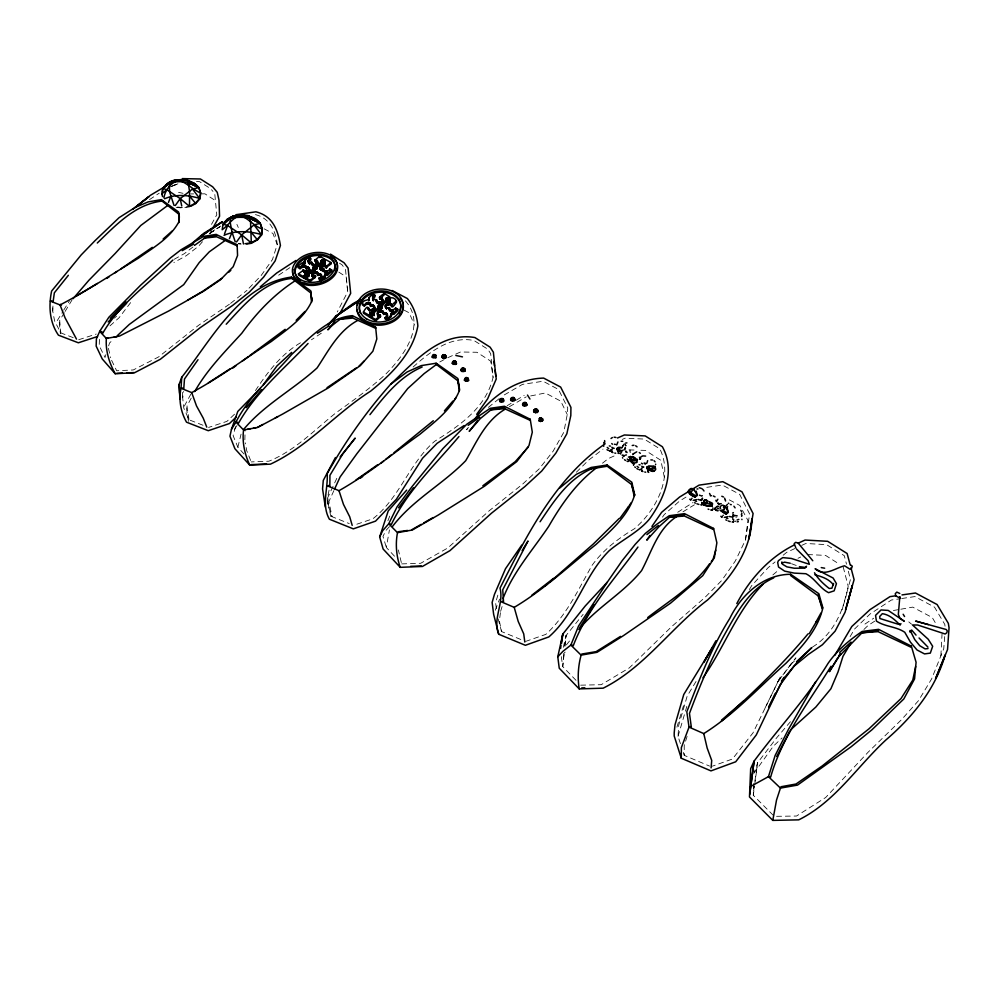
<?xml version="1.0" encoding="UTF-8"?>
<svg xmlns="http://www.w3.org/2000/svg" width="999" height="999" viewBox="0 0 999 999"><rect width="100%" height="100%" fill="white"/><g stroke="black" fill="none" stroke-linecap="round" stroke-linejoin="round"><path stroke-width="0.75" stroke-dasharray="5 3.75" d="M73.214 337.637L60.814 332.917L54.608 321.016L52.722 311.001L52.847 305.07M753.596 783.566L753.308 795.291L774.275 816.345L796.515 816.033L825.649 797.527L868.206 752.11L901.647 719.542L918.493 700.661L931.605 678.958L943.755 648.688L944.767 635.526M244.855 439.835L245.13 429.657M52.722 311.001L52.984 304.795M940.871 655.868L942.032 634.128M680.431 743.656L678.034 736.35L678.721 725.199L687.2 696.041L696.503 680.694M401.698 563.898L420.704 563.274L447.777 548.001L489.273 510.714L522.377 484.34L539.16 468.893L553.134 451.198L563.798 432.305L567.245 414.51L567.732 407.879L558.516 389.473L543.106 381.243L522.502 384.365L503.708 395.254M754.158 785.813L753.308 795.291L754.495 786.4M563.936 654.507L562.724 666.583L576.46 680.806M525.499 641.445L545.841 634.377C566.72 615.234 578.259 589.497 592.07 565.347C603.109 549.887 618.256 538.486 634.377 528.771C656.231 510.064 673.651 477.135 659.852 448.863L644.193 439.073L625.062 438.186L622.227 439.435M564.06 654.17L562.724 666.583L561.263 656.181L565.172 652.097M564.897 646.415L566.058 635.551L583.129 614.323M202.997 425.249L189.011 419.792L183.804 408.129L182.717 398.164L183.466 391.446M580.681 685.177L601.223 684.69L629.333 667.894L671.478 626.785L704.882 597.514L721.753 580.456L735.389 560.876L745.466 540.009L747.889 520.367L739.897 505.494L726.548 498.401M500.437 612.699L499.363 620.903L501.548 631.555L521.278 639.697M754.695 784.927L757.667 762.712L776.76 737.712L790.446 721.703M754.869 781.193L757.667 762.712L754.32 771.99M745.466 540.009L749.65 514.035L739.685 494.355L722.314 485.039L703.246 487.874M394.53 556.231L386.338 547.464L389.423 529.895M329.058 490.184L327.997 495.591L328.084 505.419L332.018 516.683L349.238 523.588M235.577 426.548L233.129 435.664L237.862 447.19L244.018 453.996M563.311 647.34L566.058 635.551L564.685 646.965L570.342 639.984M237.862 447.19L241.071 434.165M405.419 300.836C426.898 325.437 403.471 356.456 385.114 374.762C369.655 388.723 352.734 400.861 335.801 412.949C314.26 430.169 294.992 450.636 268.943 461.188L251.211 461.925M812.549 647.027C833.69 634.003 843.993 609.752 848.188 586.188L843.081 566.52M842.082 609.84L850.424 579.557L848.338 571.241M497.839 595.154L495.616 602.759L496.503 610.164M678.034 736.35L686.95 705.943M676.922 727.185L683.666 705.107M500.611 611.338L502.697 604.582M105.919 354.57L105.007 357.48L99.201 345.666L99.463 338.836L100.986 336.251M108.654 345.854L109.565 342.957L112.85 339.872M387.899 520.754L391.096 512.637M687.112 736.388L684.215 745.554L684.265 755.356L709.565 766.096M255.432 214.623C269.618 218.044 275.999 231.181 277.235 244.58L272.452 259.565L261.164 275.499L247.989 289.298M495.267 610.264L499.562 599.15M413.136 367.008C429.782 352.11 450.149 335.627 473.963 340.509L487.799 349.2L490.671 353.683L493.094 377.322C485.876 408.054 459.503 425.636 434.627 441.321C409.165 463.286 399.725 497.977 372.827 518.806L353.546 525.324M333.903 490.596L328.908 501.535L332.018 516.683M327.235 498.713L337.013 477.872M765.109 707.916L780.394 676.748L752.984 732.904L732.429 759.015L712.399 766.183M339.498 263.187L341.97 264.747L345.504 269.455L347.714 291.808L337.287 311.963M191.196 398.164L186.988 406.081L189.011 419.792M184.315 406.143L192.357 391.396M211.513 224.363L216.771 214.785L214.748 193.594L211.513 189.685M210.002 233.004L211.476 230.432M850.124 636.6L854.607 628.983L870.029 614.035L891.42 600.012L900.236 598.726M749.362 589.572L751.71 585.601L768.156 567.669L775.087 561.925M64.323 312.737L59.678 320.442L60.814 332.917M65.097 311.451L72.053 299.9M57.268 320.592L62.912 311.451M63.711 310.152L69.356 301.011M234.578 429.245L237.013 425.512M662.499 517.12L664.21 514.622L679.532 501.086L686.026 497.09M255.457 390.597C268.019 371.403 282.317 352.822 302.747 341.483M753.845 773.313L773.326 746.216L782.055 737.949M791.108 663.885L777.172 682.579L795.953 657.854L791.108 663.885L795.891 659.902M130.632 302.622L119.118 317.682L109.99 325.861M468.419 427.347L466.558 429.757L468.543 427.447M202.46 241.733L198.689 246.091L186.426 255.607L173.888 262.525M389.498 526.585L385.914 530.494L382.979 536.376L386.338 547.464M576.373 472.215L588.448 460.289L603.009 449.125M863.91 629.482L868.156 625.399L874.712 621.178M234.528 414.185L226.948 421.366L208.591 427.435M114.323 318.132L116.583 316.146M772.876 574.912L777.597 570.928M783.179 555.219L786.65 552.347L794.879 548.551M321.291 333.241L311.438 339.785M488.386 407.38L500.037 397.927M149.513 199.613L159.216 193.182M230.594 303.384L246.978 290.359M602.459 463.211L608.229 458.653L615.122 455.507M192.957 247.003L184.44 253.596L173.064 259.915M439.785 361.988L446.416 358.304M209.553 233.541L220.816 226.036M229.383 304.245L198.414 325.424L158.504 356.98L133.279 369.955L116.658 370.766L111.001 359.041M209.603 233.666L219.48 226.935L210.389 232.617M278.671 275.175L289.897 267.645M864.959 624.075L873.688 618.219M677.722 512.275L693.031 502.522M682.966 511.8L694.355 504.82M507.167 405.706L511.101 403.334M516.333 400.149L524.175 395.392M509.428 406.68L526.261 396.828M798.014 558.279L800.723 557.017M801.735 545.379L805.856 543.481L826.573 544.655L844.305 555.694L846.503 564.173M447.827 357.667L460.527 351.985L476.91 352.272L490.634 361.089L493.094 377.322M170.292 186.888L177.335 183.804M171.653 186.388L178.571 183.591M173.239 185.689L178.671 183.529M78.721 339.722L96.254 334.053M530.669 395.941L545.342 392.982L560.764 401.136L567.245 414.51M893.406 610.514L899.35 609.477M900.836 609.215L912.724 607.117L932.279 617.569L936.026 623.938M177.497 207.018L182.03 207.492L189.51 206.356M176.174 207.367L182.218 207.992L189.698 206.855M901.697 598.513L914.922 596.59L934.527 607.155L944.792 624.412L945.154 626.947M190.772 193.918L193.606 193.906M202.11 193.856L204.945 193.831L216.009 201.011M736.812 517.17L735.701 517.095M196.478 181.593L199.563 181.656L209.465 187.937M629.008 449.887L634.952 450.074M640.883 450.262L645.342 450.399L660.851 460.302L664.522 478.159M807.617 554.557L825.524 555.382L839.31 564.135M238.274 243.406L240.884 243.694M238.449 243.906L241.059 244.181M178.559 192.357L183.017 193.307M629.907 452.06L630.719 452.297M791.545 563.723L798.126 566.171M264.123 228.833L272.914 233.429L277.235 244.58M404.133 310.165L409.178 312.824L414.485 325M338.811 272.128L346.178 276.885L347.714 291.808M908.778 621.89L911.563 624.2M236.9 224.388L238.286 227.497M250.637 460.502L246.678 450.524L245.367 442.882M683.304 752.434L684.265 755.356M401.323 562.537L398.376 549.949M498.151 618.843L501.548 631.555M625.574 444.393L625.849 445.904L625.599 444.567M108.416 348.339L110.677 357.704M625.824 445.504L625.674 444.867M328.047 503.184L331.368 519.043M186.376 407.779L188.574 422.127M625.849 445.904L625.686 444.955L625.861 446.103M327.26 499.525L328.084 505.419M59.278 322.19L60.402 333.791M182.48 392.37L182.717 398.164"/><path stroke-width="1.5" d="M525.062 403.221L525.062 402.385L523.226 403.196L522.927 405.482L524.463 406.106L527.06 404.957L525.062 402.385L524.463 406.106M309.865 270.155C310.402 267.782 305.432 269.231 306.268 268.094M845.566 609.627L852.322 585.464L845.092 612.212L835.102 631.168L822.389 644.767L808.303 654.495L794.055 666.158L780.207 684.74L756.293 734.927L735.701 761.787L710.976 770.891L681.268 758.229L681.368 747.577L689.035 727.122L686.812 711.8C699.2 679.832 711.538 647.564 729.819 618.393C741.208 594.88 763.248 574.425 790.646 574.275L818.855 593.718L822.876 607.867C817.706 630.219 801.56 647.29 786.038 663.211C759.09 687.175 734.54 714.322 703.771 733.578L689.035 727.122M724.312 509.128L723.651 509.665M304.77 263.237L304.645 260.702L308.753 257.305L310.614 258.329L310.914 259.665C308.366 264.211 307.53 258.953 310.614 258.329M321.653 276.211L320.554 274.076L321.715 276.885C320.866 271.291 322.427 278.134 318.918 278.159L319.218 279.495L321.104 280.557L325.224 277.085L325.062 273.938L325.399 276.174L325.437 275.274L327.909 274.825L332.005 271.378L331.718 270.042L329.82 268.993C328.259 273.164 323.052 269.593 323.813 271.104M622.002 450.399L622.252 450.999L622.202 450.287M695.142 500.974L696.553 501.386M313.336 267.257L313.311 270.23L313.336 267.257L316.109 266.383M390.097 299.563C388.136 297.552 394.13 296.278 396.428 300.861L396.528 302.123C388.399 314.26 394.617 298.763 386.513 304.195C382.33 307.542 391.471 308.479 389.647 309.003M651.96 470.891C652.884 472.789 657.817 468.968 654.869 468.169M702.297 499.463L702.572 498.339M726.398 518.094L727.859 518.531M732.654 516.97L734.028 515.397L737.187 515.834M391.246 316.358L391.183 313.274L391.221 316.533L387.175 320.204L385.127 318.943L385.015 317.682L387.375 315.147L386.488 313.261L387.55 316.171L387.375 314.26M655.431 467.407L654.994 466.496L652.909 466.633M312.1 276.248C314.548 270.192 317.744 275.474 321.303 275.724M132.642 209.428L148.901 196.666L135.177 207.417L119.056 217.682L94.83 240.859L81.206 254.907L51.611 291.071C48.501 306.156 49.488 322.202 58.441 335.177L78.347 342.782L97.515 336.526M243.569 429.995L257.53 427.472L282.829 413.961L328.409 387.837L360.314 365.646L372.877 351.223L376.81 338.973L375.636 327.21L352.435 315.647C327.61 317.794 309.29 338.324 291.87 354.283C272.727 376.386 249.363 395.666 235.964 422.077L243.569 429.995C242.02 442.095 244.655 454.145 249.738 465.122L270.454 464.148C308.329 446.441 335.614 413.436 370.654 391.133C391.496 374.175 412.749 353.409 417.857 325.949C417.095 316.084 413.574 306.393 407.38 298.539L392.095 290.509M326.261 267.307L331.256 263.848L330.969 262.512L325.974 259.752L324.9 260.339M325.974 265.859L326.198 266.92M715.808 510.364L715.484 509.24M715.921 500.699L715.946 500.249M317.982 263.224C312.675 259.378 319.405 259.078 316.983 263.149C314.435 267.969 310.389 260.027 311.263 263.936M725.561 501.036L725.361 500.062M315.547 261.825L314.835 260.252L319.643 256.256L324.6 259.003L321.178 260.652L321.453 262.737L321.853 261.651L324.787 260.489L324.737 262L323.576 262.475L323.951 263.823M382.567 299.588L381.231 301.71L379.27 302.485L376.885 301.573L376.511 299.688L376.848 302.647M389.66 301.636C389.96 296.491 380.219 307.217 380.219 308.716M652.559 466.745L648.239 466.146A2.585 1.224 11.5 0 1 646.815 467.132M702.172 498.926L702.21 498.301M633.241 462.987C630.257 462.637 638.711 463.723 637.037 461.151M733.766 519.88L733.553 519.68M181.031 388.286L181.731 377.26C211.026 340.434 239.947 283.928 291.446 277.085L310.764 290.809L311.775 301.223C303.584 319.056 286.376 329.92 271.366 341.471C244.967 358.741 219.505 377.572 191.708 392.607L181.031 388.286C178.496 399.975 180.757 411.813 186.513 422.177L208.279 430.706L229.47 423.539L236.014 417.22M304.508 272.602C300.499 267.607 307.43 274.313 309.428 269.33C309.19 266.708 303.047 265.547 306.581 268.556M790.646 574.275L790.559 575.486L818.056 595.816L822.552 607.916M702.085 504.807L702.135 504.145M373.838 315.16L374.126 313.986M308.629 260.015L308.479 262L311.176 262.537M468.556 380.607L468.206 378.359L466.158 377.522L464.385 380.107L465.546 381.081L468.556 380.607L468.206 378.359L466.77 378.109L465.247 378.009L464.385 380.107M474.887 418.918C490.921 397.04 515.671 378.758 543.643 378.097L560.651 387.075L570.928 407.38L570.816 415.522L566.845 433.778L555.919 453.034L541.745 471.029L524.712 486.725L491.421 513.261L449.937 550.661L422.415 566.458L400.224 567.332L383.129 549.038L379.67 536.938L382.717 530.669L388.723 523.801L397.103 506.768L412.162 486.451L442.844 448.663L466.758 424.25L490.247 408.291L504.42 406.268L530.219 419.243L530.144 420.342L504.582 408.666L490.946 409.877L480.319 418.556L469.205 431.343L477.547 420.729M636.575 460.502L637.487 459.69L636.575 459.115M465.072 371.029L464.722 368.781L462.687 367.957L460.914 370.529L462.062 371.503L465.072 371.029L464.722 368.781L463.286 368.531L461.775 368.431L460.914 370.529M628.92 461.063L629.42 459.59L629.02 460.502M246.728 244.006L251.336 243.306L250.524 221.328L248.564 215.672C239.348 213.686 228.371 215.547 223.064 224.113L222.178 229.733C228.709 225.025 232.804 217.482 240.809 214.872L240.971 215.372M625.411 448.539L625.037 447.664L625.449 448.164M733.503 521.278L733.453 521.99M456.431 363.886L456.068 361.65L454.046 360.826L452.285 363.386L453.434 364.348L456.431 363.886L456.068 361.65L454.645 361.388L453.146 361.301L452.285 363.386M641.97 471.116L642.919 471.565M711.101 767.906L711.713 760.426L707.155 748.026L703.771 733.578M389.81 300.237L390.085 301.124M391.233 314.598L391.221 316.533M445.979 357.704L445.629 355.469L443.606 354.657L441.845 357.217L442.982 358.166L445.979 357.704L445.629 355.469L444.193 355.207L442.707 355.132L441.845 357.217M701.71 504.857L700.786 504.82M435.939 355.332L433.029 354.982L433.753 356.456L435.864 356.131L435.939 355.332L433.941 354.52L432.167 357.068L433.304 358.017L434.515 355.07L435.139 354.67L435.264 355.469M165.047 186.763L166.895 183.991C179.408 173.102 189.748 188.599 200.587 192.969L199.638 198.414L195.579 203.034L189.51 206.356L189.56 191.458L187.775 180.344C178.759 178.459 168.169 180.369 162.812 188.536L161.776 193.918L162.587 196.603M501.398 402.147L499.875 401.536L500.187 399.25L503.096 398.876L504.008 400.999L501.398 402.147L502.022 398.439L503.571 399.912M901.985 594.917L915.471 593.006L937.099 604.532L948.351 623.364L949.05 627.722L947.539 649.562L935.576 678.608L945.141 655.044L944.367 657.567C934.24 690.684 911.775 717.682 885.926 739.947C856.905 766.807 835.052 801.847 798.738 819.854L772.789 820.391L749.475 796.952L750.674 768.606L754.095 761.113L749.762 794.03L754.095 761.113C778.446 728.296 806.543 698.388 828.021 663.436C837.012 650.449 849.138 640.197 862.149 631.43L878.596 629.345L911.35 646.141L916.083 662.25L914.56 678.92L903.82 698.975L871.89 729.832L851.148 746.753L797.502 785.114L780.444 788.099L768.443 776.648L775.187 755.344L788.361 729.57L815.671 681.743M325.1 274.95L320.804 279.221L321.104 280.557M512.499 401.111L513.124 397.39L515.109 399.962L512.499 401.111L510.976 400.487L511.276 398.201L513.124 397.39L513.124 398.239M695.366 491.858L697.252 494.942A2.647 1.449 26.3 0 0 695.729 495.891L690.484 492.519L689.035 490.447M733.066 522.04L732.142 522.002M535.539 412.662L536.138 408.916L537.662 410.389L538.136 411.501L537.25 412.45L535.539 412.662L533.99 412.038L534.29 409.74L536.138 408.916L537.662 410.389M720.029 507.342L720.604 508.416M388.723 523.801L397.49 532.667C395.254 544.28 396.391 556.193 400.224 567.332M540.596 421.466L541.183 417.682L543.194 420.279L540.596 421.466L539.035 420.829L539.348 418.519L541.183 417.682M560.651 648.339L560.988 645.317M311.95 264.26L312.138 263.549L311.401 263.898M712.949 508.079L712.749 507.979M561.588 643.368L562.787 634.103L585.252 605.968L607.38 582.055L622.115 560.739L635.114 544.443L645.391 533.379L657.067 524.063L669.28 515.721L684.552 513.648L713.586 528.409L716.87 542.832L714.335 557.792L702.747 575.661L670.566 603.146L623.513 635.589L597.015 652.322L581.118 655.144L570.866 645.079L578.546 626.048L607.38 582.055M378.521 306.693C377.073 311.114 368.206 312.35 370.142 314.573M772.789 820.391L776.548 799.962L780.444 788.099M631.081 461.613L632.404 462.837M741.957 519.605L741.845 519.243M712.724 503.996L711.713 503.496L712.237 504.358A2.498 1.186 -0.3 0 0 712.187 505.294C710.601 506.53 700.586 506.568 703.808 501.635M261.538 235.065L262.163 228.896C251.848 225.861 245.404 212.625 233.229 216.021L227.135 219.393L223.239 224.613L233.229 216.034C242.844 214.91 253.771 214.735 260.227 223.301L262.325 229.395L261.538 235.065L257.48 239.872L251.336 243.306M618.668 451.161L617.669 451.261M733.778 516.183L733.241 514.41M651.985 471.053L647.714 469.205M750.411 528.808L748.913 538.911L753.096 513.536L742.02 491.845L722.851 481.68L699.05 485.139L692.582 489.098M750.836 525.924L751.91 518.718C751.161 551.148 730.194 578.783 707.429 600.099C670.978 627.684 644.58 667.457 603.171 688.174L579.195 688.898L559.24 668.206L557.779 656.818L562.787 634.103L561.326 642.282M313.711 269.655C312.724 268.569 317.582 267.033 316.371 268.881C311.863 269.318 307.967 275.312 306.268 277.722M304.845 262.45C305.731 259.703 302.372 263.399 302.347 264.236L301.973 262.924L297.839 266.333L298.164 267.67L300.025 268.719L303.983 266.433L306.206 267.482M313.199 268.681C310.789 274.5 301.785 271.978 305.095 278.783L310.077 281.593L314.985 277.41L313.137 277.447M380.169 307.442L374.113 312.45L373.551 314.785L371.341 315.172L371.403 316.458M652.359 470.454L651.273 470.929M190.909 206.181L195.754 203.534L199.825 198.913L200.762 193.469L198.863 187.625C192.695 179.483 182.093 179.333 172.889 180.744L162.812 188.536L162.487 191.721M622.627 446.453L623.014 445.454M690.983 489.672C683.778 490.884 693.156 497.602 695.691 496.478A2.485 1.249 17.3 0 1 696.69 495.854L697.352 495.566M325.1 263.187L325.15 261.825M495.804 376.123L493.381 352.222L490.097 347.153L474.912 337.55C439.822 331.431 413.686 362.6 390.659 384.253C366.246 411.625 345.229 441.695 327.185 473.601C328.209 488.948 321.266 504.72 329.383 519.205L353.309 528.858L375.549 521.141L396.391 499.25L422.565 458.216L437.162 443.281L464.123 425.524M374.95 295.317C371.528 296.84 372.127 301.423 375.075 296.578L374.95 295.317L372.939 294.093L368.906 297.677L368.931 300.212M726.41 508.666L728.321 511.875A2.685 1.461 27.1 0 0 726.81 512.849L721.977 509.752M368.906 297.677C370.067 301.261 363.137 298.788 362.225 303.634L362.362 304.895L364.373 306.131C365.584 304.195 368.793 302.772 370.567 304.782C369.842 307.68 373.976 304.895 374.737 308.167M640.309 458.666L640.746 458.316M321.129 261.513L321.104 263.686L321.178 260.652M381.805 305.607L381.805 308.216M318.356 275.324C318.981 271.353 313.674 270.679 312.163 273.626C309.515 279.608 323.589 271.74 309.765 280.269L310.077 281.593M688.224 491.171L688.249 491.695M386.426 313.224L383.429 313.236L383.341 311.7L381.655 310.539L378.983 310.939L377.397 313.886L378.534 315.147L380.457 315.247L375.649 319.618L375.774 320.879L380.519 316.621L379.97 315.022M581.118 655.144C578.096 666.133 577.447 677.634 579.195 688.898M915.646 666.458L912.786 680.094L901.011 698.563L868.968 728.833L822.14 765.996L796.003 784.015L780.931 786.75M696.99 488.986L697.964 488.911M260.352 388.336L237.787 411.438L231.456 429.32L229.957 436.176L234.902 448.726L249.738 465.122M741.845 513.236L741.37 514.835M710.014 502.01L712.387 503.259A2.672 1.261 9 0 0 712.262 504.67L704.233 502.909M641.221 469.105L639.835 469.717M324.987 275.537L325.237 277.035M713.586 528.409L713.323 529.47L684.415 516.033L669.655 517.17L658.928 526.76L646.765 540.172L649.987 535.452M370.242 315.384L369.73 316.121L370.192 312.625M386.938 314.76C383.166 314.922 379.632 307.367 377.535 315.147M847.339 603.621L854.095 579.632L850.961 567.794M308.616 276.236L308.741 273.838M442.982 358.166L444.817 354.807M646.865 463.174L647.652 460.639M715.746 550.174L713.124 559.153L711.338 561.5M453.434 364.348L455.257 360.976L455.369 361.775M605.169 443.756C555.232 478.384 526.81 535.214 500.024 588.086C504.095 603.783 492.395 618.668 498.738 634.253L525.374 645.292L548.826 636.925C576.061 613.149 583.891 575.836 609.203 550.724C622.327 539.547 638.398 532.355 649.587 518.918C664.36 498.389 675.724 470.991 662.387 446.74L645.204 435.914L624.375 434.977L617.444 438.012M462.062 371.503L463.898 368.107L465.159 369.867M304.683 274.4C303.059 278.384 307.667 274.925 307.804 273.314M381.481 305.682L385.876 301.723L386.201 298.251L389.56 296.691L384.203 293.419C376.111 299.275 380.082 297.377 382.679 300.624M385.964 301.498L386.363 299.463L389.672 297.952M465.546 381.081L467.382 377.672L467.482 378.471M379.67 536.938L388.236 510.901L406.693 490.109M381.156 305.931C380.119 302.272 375.037 310.427 381.368 305.756M386.113 301.099L386.113 298.364M603.683 445.691L603.733 446.303M370.067 314.148L373.102 313.137L373.039 311.85L373.239 313.087L377.672 309.103L377.585 307.792M703.146 504.195L703.546 504.682M326.448 267.869C326.973 263.711 321.928 264.523 320.292 266.646C318.406 270.155 324.812 268.107 324.151 270.379M622.19 455.132L622.277 455.232M641.995 468.094L641.346 469.742M385.976 299.9L381.306 304.458L381.668 308.753M617.931 441.958L616.695 445.017M703.895 500.649L703.92 502.285M163.886 197.902C165.347 189.061 171.691 181.955 180.282 179.608L180.457 180.107M317.957 275.537L317.145 272.277M735.264 521.291L735.089 521.341M224.513 233.916L227.572 225.512L223.064 224.113M179.583 393.244L179.108 384.415L181.731 377.26M715.596 507.367L713.973 509.453M312.138 275.549L312.025 273.813M502.934 598.776C513.061 571.94 532.892 549.962 548.738 526.311C561.613 503.921 576.748 482.242 597.852 466.858M742.032 515.409L741.595 516.333M612.15 449.25L611.45 450.849M689.71 499.213L690.446 499.725M168.481 202.422L170.941 196.091L169.643 191.945L169.318 186.051L170.192 183.092L172.902 180.757L176.049 180.794L173.089 181.231M320.966 261.988L321.004 263.898L316.508 267.632M385.801 300.349L385.901 301.661M721.565 516.87L720.828 516.283M229.42 238.661L232.03 232.23L230.082 221.778L230.844 218.656L233.229 216.021L227.31 219.892L233.391 216.521M623.426 445.604L624.2 444.105M499.875 401.536L501.823 398.926L503.409 399.65L501.573 400.462L500.187 399.25L502.022 398.439L502.047 399.288M510.976 400.487L512.937 397.877L514.198 397.827L515.109 399.962M522.927 405.482L524.887 402.872L526.148 402.822L527.06 404.957M533.99 412.038L535.963 409.415L537.225 409.365L538.136 411.501M539.035 420.829L541.021 418.194L542.619 418.931L540.784 419.767L539.348 418.519L542.619 418.931M628.945 460.676L629.545 459.952M629.857 458.691L630.431 457.217A2.41 1.573 36 0 0 630.931 457.355M610.526 450.586L611.413 450.137L609.24 450.761M194.48 245.392L204.783 238.062L216.671 236.788L237.312 245.891L237.138 244.755L216.134 234.39L203.634 236.351L181.081 249.738L170.517 257.879L140.547 285.289L108.854 317.257L99.7 331.343L96.404 338.848L96.166 346.116L102.26 358.953L115.21 373.751L134.64 372.689L160.315 359.278L200.237 327.647L232.592 305.469L249.226 292.232L263.611 277.123L275.162 260.876L280.432 245.479C277.822 229.995 273.064 216.184 255.944 211.813L236.114 214.673M308.541 274.263L308.691 275.961M382.417 300.237L382.48 301.598M334.515 489.223L340.122 476.923L356.868 453.733L407.717 388.561L424.163 373.589L437.375 363.773M378.346 306.793L378.509 305.319L378.696 306.556M305.045 276.96L306.181 276.311M610.027 450.711L609.465 450.786M314.947 277.522L314.598 275.936M692.02 498.364L692.007 498.214M314.835 260.252L315.484 260.339M775.212 693.468L768.606 707.417L783.603 678.783L798.85 660.239L811.837 647.589L796.565 661.663M630.319 456.468L631.992 461.088L632.779 460.851M320.754 262.45L316.221 266.308L316.72 268.856M723.214 515.447L723.189 515.284M639.098 469.655L639.585 469.68M308.691 273.951L308.866 275.537M911.35 646.141L910.851 647.152L878.109 631.668L862.1 632.704L839.035 656.306M330.969 262.512L326.161 266.533L322.065 266.87L320.242 269.181M776.685 756.48L789.772 731.043M323.926 270.729L323.788 268.981M194.693 391.571C206.993 369.78 225.012 351.598 241.833 333.204C256.755 312.537 274.55 293.881 296.141 280.132M335.452 457.53L323.276 480.432L322.565 488.948L325.324 507.03M717.844 499.238L716.408 501.685M461.001 369.38L462.687 367.957L464.66 369.605L461.713 369.255L463.286 368.531L463.786 371.703M465.746 378.259L466.158 377.522L468.144 379.183L465.184 378.833L466.77 378.109L467.27 381.293M816.021 621.927L820.941 613.061M715.921 640.771L703.995 662.075L712.724 647.127L683.766 694.505L674.987 724.862L674.2 732.941L674.213 736.013L681.268 758.229M378.621 308.017L378.034 308.728L378.059 307.317M720.217 506.693L721.578 505.407M212.949 227.847L219.568 216.246L218.993 200.062L217.245 192.308L212.65 186.788L200.437 178.983L182.23 178.609M316.134 267.894L316.009 266.458M838.773 656.068L840.296 653.433M102.497 333.666C119.331 304.071 148.789 283.579 172.889 260.052M834.739 655.406L851.822 626.485L869.992 609.64L890.009 596.615L896.003 595.766M689.223 489.81L690.609 488.561M850.698 643.331L842.969 656.355L837.986 672.04L830.918 688.736L815.833 707.055L790.783 729.67M371.203 315.234L370.454 317.432L371.278 315.209M809.19 633.716L816.62 621.228M736.812 603.583C749.637 579.17 769.417 557.205 794.317 544.954M396.428 300.861L391.72 305.12L389.098 304.445L386.975 305.219L385.514 306.656L385.801 308.167M702.959 677.809C724.325 647.539 736.613 611.051 762.849 584.415M838.011 657.379L829.357 671.703L840.659 653.858L838.898 656.206M432.167 357.068L434.515 355.07L435.864 356.131M317.432 262.587L317.794 263.823L317.145 260.627M231.456 429.32L235.964 422.077M580.019 627.185L594.193 604.607M389.535 307.742L389.111 309.103M370.479 306.456C372.377 303.796 367.47 300.637 367.132 304.008M370.517 306.393L370.254 303.334M370.354 305.195C372.739 303.646 376.635 307.242 373.151 308.841C366.683 313.199 369.83 300.911 363.399 312.038L363.536 313.286L368.906 316.621L369.73 316.121M627.784 507.892L631.081 502.822M382.23 300.549L382.355 301.81M387.088 317.12L387.187 315.534M831.056 666.208C809.065 701.91 782.18 736.288 770.641 777.11L770.092 776.623M522.127 550.649L527.996 541.021L502.747 589.785L503.533 601.873L502.497 601.248M521.753 545.092L505.482 568.756L494.443 594.405L492.132 602.459L493.656 614.422L498.738 634.253M651.922 526.411L661.638 512.312L679.62 497.027L688.686 491.483M373.164 298.301L373.077 296.99L372.989 298.576M540.059 521.778C553.946 501.198 567.994 479.033 591.708 468.731M198.014 359.715L184.49 378.996L183.766 388.761L182.492 387.974M476.71 414.323L487.662 398.788L496.253 378.971L495.092 370.167M175.287 205.557L180.207 198.601L192.482 189.023L198.863 187.625L200.587 192.969M695.067 491.396L693.98 489.423L690.297 492.245M263.386 384.677L276.91 365.971L291.646 352.41M236.526 241.945L241.671 234.877L254.021 224.937L260.227 223.301L262.163 228.896M323.901 268.993L323.701 270.367M620.054 518.169L628.121 507.092M732.941 516.845L733.278 514.772M398.551 507.867L413.486 487.787M723.763 506.693L724.275 507.48L724.088 506.805M454.533 399.612L456.243 397.327M781.43 681.056L784.203 677.334M709.54 563.848C693.581 586.326 669.18 600.849 647.727 617.544M308.928 261.351L308.703 259.915M339.66 313.898L350.674 293.344L348.102 268.094L344.081 262.762L330.494 254.121M628.558 459.902L627.222 459.078M68.357 275.312L54.358 292.807L53.122 301.686L51.786 300.849M637.949 547.04C614.909 578.733 587.237 608.691 573.264 645.741L572.502 645.117M340.122 456.905L355.182 438.111L342.769 453.958L329.932 475.324L329.857 486.126L328.683 485.402M578.821 629.52C597.04 607.142 623.513 593.144 641.62 570.554C651.86 551.448 657.642 528.758 677.047 516.333M382.13 302.11L382.005 300.849M369.917 414.672C384.64 396.091 399.637 376.573 422.127 367.02M367.919 307.992L368.706 310.19L368.419 307.704M369.892 314.573L369.605 316.208M808.004 633.89C781.755 665.371 752.035 693.893 721.465 721.116M254.021 224.937L261.376 234.565L257.317 239.373L251.174 242.807L245.03 243.744M655.244 467.819L653.746 468.981M246.229 407.704L261.626 389.622M381.755 301.136L381.88 302.397M73.039 298.738L88.899 280.257L115.16 253.496L140.784 225.474L167.882 205.319M623.264 456.031L624.4 455.656L622.552 455.444M328.409 324.65L335.464 316.496L352.859 303.721L360.676 299.425M334.727 321.903L327.859 329.832L335.077 322.227M444.418 410.864L452.947 401.036M312.625 274.775L312.4 273.339M381.593 301.336L381.618 302.697M316.321 267.62L323.501 262.487M528.209 447.165L515.134 461.75L482.854 485.764M625.224 448.926L623.713 450.062M392.407 526.585C412.512 499.987 442.744 484.378 465.696 460.714C476.81 441.795 485.514 420.529 505.544 408.953M304.495 275.974L303.609 276.573L303.783 277.972L305.082 277.048L309.765 280.269M458.941 436.575C435.202 464.797 407.192 490.971 391.283 524.625L390.334 523.888M378.184 308.579L378.246 307.093M704.22 500.262L706.231 499.975M533.516 410.926L534.915 409.066L535.963 409.415L537.562 410.152L535.726 410.976L534.29 409.74L535.963 409.415L537.25 412.45M226.224 324.213C244.43 304.458 264.098 280.719 292.782 278.359M557.779 656.818L562.887 651.373L570.866 645.079M725.936 507.917L725.561 507.23M728.396 503.184L728.82 503.446M522.465 404.383L523.851 402.535L524.887 402.872L526.473 403.596L524.637 404.42L523.226 403.196L524.887 402.872L526.173 405.894M727.409 504.433L726.161 505.769M110.252 318.306L125.936 301.91M328.459 324.95L338.736 314.26L357.854 301.536L335.464 316.496L338.736 314.26L327.697 324.7M510.526 399.388L511.913 397.552L512.937 397.877L514.522 398.601L512.674 399.425L511.276 398.201L512.937 397.877L514.21 400.886M377.984 308.778L377.822 307.567M619.18 518.469L593.481 543.856L549.812 582.155M499.438 400.437L500.824 398.601L501.823 398.926L503.109 401.935M379.558 297.54L381.606 297.927L382.555 299.363M303.758 269.955L298.451 273.876L298.763 275.212L303.858 278.084M108.154 321.94L126.586 303.234M243.868 429.145C264.585 404.483 293.544 389.41 317.095 367.932C328.646 350.524 338.286 331.069 357.467 320.567M381.318 301.611L381.531 302.784M296.154 320.279L304.97 311.438M313.211 270.329L308.117 274.65M359.091 365.996L364.248 360.939M313.224 274.126L313.012 272.702M313.062 270.479L312.949 268.956M308.054 343.469C283.953 368.943 255.919 392.17 238.624 423.027L237.55 422.215M642.332 467.195L643.793 467.02M97.278 243.032C115.934 225.1 135.614 203.721 162.849 200.986M117.233 335.764L129.283 324.45L183.704 284.653L199.188 262.612L209.278 251.848L224.3 241.084M378.671 315.197L378.933 316.496L379.857 316.446M608.728 448.651L607.217 447.44M839.684 652.359L851.011 642.045M387.175 320.204L387.063 318.943L391.108 315.284M397.752 309.253C392.957 311.95 391.221 317.757 397.852 310.514L397.752 309.253L395.704 308.004L393.044 310.115L393.007 311.426M640.671 457.167L642.032 456.156M611.001 438.524L612.362 437.525M638.623 467.544L637.087 466.321M382.093 296.678L384.315 294.693L384.203 293.419M364.373 306.131L364.235 304.87L367.058 302.722M163.149 239.011L172.165 231.031M612.462 448.339L614.21 448.326M723.438 507.592L724.949 506.256L722.265 505.282M221.778 278.346L202.697 291.296L187.824 300.037M228.559 272.39L230.819 270.392M721.503 720.204L743.468 701.111M315.784 261.676L315.684 260.264M192.545 242.894L203.671 233.391L222.452 221.703L210.052 230.107M373.813 308.354L373.951 309.615M433.304 420.754L394.006 452.709M161.776 193.918L166.821 189.673L180.207 198.601L189.51 206.356M260.252 286.813L276.735 273.002L295.979 260.427M331.718 270.042L327.622 273.489L327.684 274.887M715.034 496.853L713.311 495.954M300.025 268.719L299.7 267.382L302.347 265.409L305.869 266.096M727.659 506.705L726.71 507.43M559.79 487.987L576.348 474.325L591.133 467.457L607.092 465.01L631.843 482.23L634.652 494.93C628.246 515.621 611.438 530.269 596.041 544.443C569.093 565.809 543.918 589.735 514.21 607.355L501.048 601.735M381.281 462.949L383.591 461.088M385.901 459.228L391.683 454.57M654.757 466.433L650.973 469.13L646.778 467.095M646.927 534.59L658.441 525.449M545.004 585.951L547.415 584.053M531.643 595.367L553.546 578.334M285.152 329.333L249.488 355.781M369.593 314.872L369.168 316.483M304.233 276.199L304.483 277.572M329.62 327.26L340.097 319.305L352.809 318.057L375.699 328.346L375.636 327.21M703.995 490.996L702.846 489.385M390.659 384.253L407.142 371.953L421.253 365.609L436.138 363.224L457.867 378.509L459.652 389.947C452.235 409.091 435.102 421.615 419.88 434.315C393.144 453.409 367.694 474.5 338.998 490.684L327.21 485.789M381.044 303.209L381.031 301.873M232.43 368.331L236.089 365.646M242.17 361.163L248.264 356.68M314.335 277.385L314.036 276.049M360.189 478.296L362.699 476.498M152.298 247.352L120.704 268.993M356.655 367.707L327.048 387.674M313.711 273.701L313.636 272.215M356.056 479.92L377.747 464.685M468.131 425.349L479.707 417.232M369.418 314.997L369.43 316.333M636.738 451.81L633.366 453.796M106.693 278.446L109.266 276.711M114.398 273.214L116.97 271.466M207.567 231.78L201.361 235.976L222.452 221.703M653.408 471.203L653.92 471.116M314.048 269.48L314.285 270.866M379.857 298.676L379.745 297.415M735.089 507.854L733.915 506.218M304.058 276.323L304.245 277.734M208.379 382.829L229.77 369.031M317.345 333.229L328.908 325.936M314.185 269.393L314.485 270.729M620.516 636.388L596.128 651.635L581.718 654.045M773.701 577.897C748.601 589.11 735.963 614.323 723.176 637.05C709.939 661.588 699.2 687.349 689.46 713.448L691.32 727.022L690.459 726.51M166.858 185.489L150.424 195.292L135.177 207.417L148.152 201.898L161.338 199.638L178.634 212.025L179.008 221.566C170.217 238.212 153.097 247.702 138.299 258.279C112.325 274.001 87.025 290.921 60.052 304.945L50.325 301.099M76.336 296.004L97.353 283.429M604.82 442.195L604.607 440.571M732.654 513.024L733.378 512.599M303.871 276.436L303.983 277.872M182.218 250.662L193.706 244.068M750.511 786.538L768.443 776.648M701.535 496.078L702.26 495.666M411.938 529.645L421.191 524.363M423.826 522.852L433.079 517.582M314.323 269.318L314.623 270.654L314.598 269.168M369.106 315.185L363.399 312.038M376.436 299.725L373.089 299.375L373.426 300.811M311.713 262.287L312.237 265.085M312.013 263.624L311.838 262.213M257.505 427.36L262.949 424.475M275.212 418.007L277.947 416.571M452.372 362.237L454.046 360.826L456.006 362.462L453.071 362.113L454.645 361.388L455.144 364.548M436.288 357.555L435.015 358.216L433.941 354.52L432.28 355.931M441.945 356.081L443.606 354.657L445.554 356.281L442.632 355.931L444.193 355.207L444.692 358.366M691.296 488.449L693.88 489.335M303.546 276.611L298.451 273.876M311.513 262.387L312.075 264.822M724.55 505.944L723.014 505.332M701.91 499.725L700.898 500.049M727.846 516.633L724.325 517.395M696.703 499.587L693.169 500.312M798.351 543.106L805.057 540.047L827.634 541.296L847.115 553.496L850.186 564.934M718.006 506.118L716.882 506.518M324.163 262.437L324.313 263.811M376.099 301.211L376.561 302.148M164.648 198.751C175.437 193.893 188.524 195.067 199.638 198.414L199.825 198.913M610.302 450.674L611.363 450.262M314.31 273.364L314.136 271.965M390.959 311.476L390.646 310.14L392.969 310.14M621.515 452.784L620.816 450.974M224.013 235.327C235.589 230.182 249.425 231.044 261.376 234.565M632.592 454.22L633.491 453.883M718.231 506.593L716.72 507.005M392.832 310.202L392.794 311.501M320.904 275.437C321.441 272.003 316.833 275.299 317.832 273.189M326.848 271.116L326.923 272.515M305.569 267.432L305.881 268.768L305.244 265.509M625.411 443.144L626.922 442.857M367.282 302.647L367.345 303.921M707.429 502.285L705.631 502.759M738.848 519.43L737.062 519.992M166.895 183.991C175.712 180.32 185.102 181.806 194.193 183.292L199.038 188.124M327.547 273.514L327.247 275M371.628 315.072L371.616 316.371M392.545 310.289L392.57 311.563M327.098 273.626L325.212 273.926M393.618 314.21C389.585 315.896 393.156 310.839 393.544 314.235M632.242 445.492L633.928 445.267M380.007 311.775L380.032 310.489M625.561 455.107L626.373 454.907M393.319 314.285L393.356 312.987M326.798 273.701L327.023 275.05M326.486 271.216L326.698 272.565M306.406 276.248L306.568 277.622M371.79 315.035L371.84 316.308M314.81 269.106L314.972 270.479M635.976 460.714L633.641 460.926M704.695 499.999L705.931 499.9M326.648 273.738L326.723 275.112M393.007 314.348L393.131 313.049M720.092 503.871L721.203 503.646M227.135 219.393C236.351 216.196 245.866 217.282 255.269 218.769L260.377 223.801M392.382 310.314L392.345 311.601M113.936 337.237L116.858 336.688M247.877 429.145L250.624 428.633M253.384 428.121L256.131 427.609M407.555 530.444L398.214 531.743M99.7 331.343L106.344 338.474L119.53 336.064L168.868 310.914L203.696 291.171L220.392 279.845L233.192 266.721L237.562 255.494L237.138 244.755M397.49 532.667L412.337 530.007L438.236 515.059L484.615 486.138L516.758 461.6L528.958 445.641L532.305 432.192L530.219 419.243M901.061 623.838L898.463 624.3L879.919 618.531L879.694 616.483L882.329 613.686C889.61 614.685 895.241 620.042 900.124 625.162M371.94 314.997L372.078 316.258M326.336 271.241L326.473 272.602M326.348 273.788L326.498 275.15M716.957 508.916L718.756 508.528M738.336 521.64L737.112 521.815M367.57 302.572L367.557 303.858M392.707 314.41L392.819 313.112M204.208 237.737L216.521 235.727M591.408 468.818L607.192 466.246L631.418 484.39L634.777 495.142M653.446 466.058L648.763 466.458M339.648 319.056L352.734 316.995M490.671 409.727L504.632 407.617M669.617 517.17L684.615 514.997M326.049 273.838L326.273 275.187M648.788 472.277L648.089 472.327M862.349 632.879L878.483 630.669M325.899 273.851L326.111 275.2L325.749 273.876M303.746 262.55L303.908 263.898M710.414 495.816L711.363 495.716M711.688 505.831L706.618 505.694M618.793 453.334L618.094 453.371M303.896 262.537L304.133 263.873M325.599 273.888L325.736 275.237M392.245 314.473L392.595 313.149M642.931 455.894L645.641 456.093M928.021 648.576L925.086 648.875L919.742 645.716L914.784 639.647L910.164 630.481L909.789 631.942L911.687 630.057L916.033 635.102M621.765 447.552L618.918 447.664M637.474 459.565L631.418 459.827M304.195 262.5L304.358 263.848M325.287 273.926L325.512 275.262M392.083 314.485L392.132 313.211M326.024 271.278L326.236 272.615L325.649 271.278M391.77 314.51L391.895 313.236M314.96 269.081L315.185 270.417M391.608 314.523L391.658 313.249M367.882 302.535L367.782 303.821M718.181 510.726L717.02 510.801M621.116 441.271L622.739 441.296M116.733 373.364L122.527 373.114M126.873 372.914L134.128 372.59M650.849 459.902L652.559 460.002M251.136 464.585L266.608 464.011M410.639 566.333L421.353 566.021M581.743 687.874L584.815 687.811M368.044 302.522L368.094 303.783M307.28 268.444L306.968 267.12M612.362 452.347L612.949 452.622M391.758 310.364L391.795 311.626M652.534 469.355L650.973 469.13M307.118 267.108L307.704 268.456M323.726 262.487L324.25 263.823M305.619 273.913L306.156 275.249M305.931 275.237L305.469 273.913M391.596 310.364L391.558 311.601M614.085 437.175L615.933 437.45M368.356 302.535L368.331 303.783M370.879 312.387L370.854 313.636M371.004 313.636L371.116 312.4M647.702 470.217L648.376 470.279M244.068 215.697L248.726 216.171L255.432 219.268M614.348 444.205L615.459 444.455M325.424 271.253L325.861 272.602M462.275 368.706L463.998 368.906M647.876 466.683L649.2 466.845L647.901 467.008M618.044 447.889L619.368 448.052L618.069 448.052M623.164 455.457L624.412 455.631M799.437 566.67L805.669 567.482L806.505 566.258L804.67 568.169L794.292 568.244L786.912 566.87L782.304 564.123L781.905 561.925L781.767 563.224L784.565 562.162L790.234 563.236M368.519 302.547L368.569 303.796M316.021 273.089L315.721 271.753M644.143 462.974L645.791 463.461M710.726 509.989L711.45 510.077M380.382 307.442L380.432 308.691M639.035 464.722L640.109 464.885M719.879 510.014L724.687 513.174L726.76 513.449A2.522 1.274 18.1 0 1 727.747 512.787L728.396 512.499M609.29 445.941L610.352 446.103M391.283 310.327L391.396 311.576L390.921 310.239M325.274 271.241L325.637 272.59M644.43 463.698L645.554 463.986M622.065 447.714L618.393 447.352A2.56 1.199 10.8 0 1 616.932 448.301L620.217 450.025M614.797 453.084L615.721 453.234M644.792 472.04L645.716 472.202M821.253 567.594L824.662 568.194M368.668 302.572L369.031 303.871M322.103 260.227L322.689 261.601M455.844 355.469L462.475 356.88M628.408 456.968L635.476 458.479M699.312 487.674L702.01 488.723M730.331 504.483L731.305 504.695M313.361 264.56L313.661 265.884L313.236 264.523M698.176 499.438L701.573 500.574M729.357 516.483L732.392 517.07M387.05 297.927L387.387 299.25L387.512 297.989M814.922 574.812C821.69 576.573 829.02 578.995 833.378 584.765L833.503 583.478L831.917 588.199L829.207 588.473C823.651 584.115 817.944 578.846 814.497 572.752M928.408 624.612L915.608 621.091L946.19 629.495L947.277 630.869L946.777 632.779L945.179 634.015L917.656 625.012L912.499 624.974L928.221 639.248L932.679 646.303L930.306 653.121L924.537 653.92L917.032 649.974L910.451 642.17L904.757 632.267C896.103 626.398 885.014 626.835 876.423 621.103L875.549 615.359L881.031 609.952L888.198 610.426L904.282 621.253L900.037 618.393L898.326 614.485L899.837 596.653L900.062 598.126L895.778 595.891L895.254 593.681L896.84 592.107L899.774 593.468M162.812 188.536L166.821 189.673M368.968 302.635L369.243 303.933M692.057 488.499L693.581 489.11M704.183 504.383L703.771 504.982L703.396 503.983L704.307 504.445M698.888 504.445L696.89 503.783M380.532 307.467L380.869 308.791L380.819 307.567M730.219 521.628L728.184 520.954M627.971 461.575L627.06 461.226M699.425 495.154L700.536 495.591M721.79 496.253L723.463 496.965M308.054 267.257L308.479 268.631M694.068 496.753L695.466 497.215M725.112 513.723L726.535 514.198M539.972 417.844L541.995 419.605L542.32 421.241M379.158 305.332L379.42 306.643M369.106 302.672L369.505 304.046M705.344 505.494L705.244 504.532M655.594 464.647L655.669 464.16M693.643 496.216L694.717 496.64M724.687 513.174L725.786 513.611M316.795 273.276L316.246 271.865M382.043 311.888L381.918 310.627M625.824 451.998L627.085 452.522M390.646 310.14L390.759 311.401M708.091 509.09L708.89 509.428M312.762 264.348L313.286 265.771M194.368 183.791L187.775 180.344L189.148 185.539M308.716 268.731L308.291 267.345M369.443 302.809L369.767 304.171M622.514 457.629L622.777 458.116M717.894 503.359L718.83 503.933M650.312 470.629L648.875 469.88M695.429 503.146L694.617 502.734M726.685 520.304L725.836 519.867M619.555 451.336L617.819 450.349M639.26 452.51L640.347 453.309M390.309 309.977L390.247 311.139M369.63 302.909L370.067 304.345M297.839 266.333L299.7 267.382M318.918 278.159L320.804 279.221M251.174 242.807L241.671 234.877L227.572 225.512M724.312 512.974L721.191 511.026M693.269 496.016L690.197 494.093M244.393 429.22L245.13 429.657M382.542 312.125L382.417 310.864M107.23 337.799L108.092 338.324M641.445 463.211L642.507 463.848M608.041 450.349L606.992 449.675M637.899 469.243L636.85 468.556M362.225 303.634L364.235 304.87M385.015 317.682L387.063 318.943M370.254 316.283L375.649 319.618M370.242 317.445L375.774 320.879M633.179 457.03L634.078 457.592M635.639 445.766L637.075 446.865M308.728 267.557L309.128 268.956M625.574 460.452L624.462 459.69M642.744 467.008L641.82 466.258M612.911 448.176L611.825 447.24M390.01 309.802L389.51 309.365L389.373 310.202M369.93 303.084L370.329 304.558M633.566 464.81L633.753 463.786L633.503 465.122M702.884 503.583L702.047 502.847L703.446 504.133M707.866 500.986L706.33 500.012L706.281 503.896M625.711 451.036L626.573 451.685M101.261 331.518L102.422 332.38M378.097 316.034L378.171 314.947M60.514 304.395L61.463 305.107M310.889 293.032L291.77 278.346L291.446 277.085M382.867 312.337L382.642 311.001M635.426 467.482L634.79 466.895M850.711 564.959L852.297 566.221L851.61 568.281L849.999 569.23L844.555 565.796C834.889 568.094 824.475 577.247 815.122 568.743L833.116 578.021L836.45 583.678L834.165 590.846L828.571 592.682C819.605 588.136 814.934 578.359 805.906 573.726L794.255 573.114L784.627 571.128L778.533 567.007L777.672 562.462L778.421 560.664L782.729 557.617L791.27 558.441L809.34 564.273L808.116 560.651L796.54 549.075M386.763 313.461L387.125 314.947M444.942 355.619L446.078 356.568M919.068 637.986L927.959 647.127M702.047 502.847L703.121 503.783M646.715 468.394L647.414 469.006L646.915 467.794A2.423 1.261 20.4 0 0 647.876 467.157M654.058 460.701L655.082 461.825M616.845 449.55L617.519 450.149L617.057 448.963A2.398 1.249 19.7 0 0 617.894 448.601M718.006 502.922L719.13 504.707M373.039 299.338L372.852 300.212L372.602 297.814M383.154 312.587L382.942 311.238M611.775 443.544L612.424 444.243M635.089 458.004L632.704 456.468A2.572 1.486 28.2 0 1 630.307 456.518M189.148 195.654L195.754 203.534M250.799 231.843L257.48 239.872M812.799 560.764L798.139 543.056L795.666 542.332L794.205 543.581L795.878 548.001M387.05 313.736L387.337 316.733M740.796 510.364L741.67 511.713M709.552 493.444L710.551 495.492M192.482 189.023L199.638 198.414M639.46 457.242L639.597 457.467M709.003 501.673L712.287 506.306M370.504 303.621L370.904 306.318M620.566 454.008L619.967 452.922M903.146 614.248L904.557 616.52M527.472 395.055L529.97 399.063M715.746 509.902L715.921 510.239M648.101 471.091L647.739 470.342L648.214 471.291M647.739 470.342L648.164 471.216M115.21 373.751C109.278 362.949 105.419 350.924 106.344 338.474M617.844 451.473L618.181 452.21M725.137 499.7L724.625 498.151M76.498 339.111L65.072 317.857L60.052 304.945M631.043 461.7L629.682 457.592M701.835 502.609L702.247 503.583M603.995 443.481L603.721 442.457M630.719 460.976L630.244 459.765M206.756 427.122L203.259 418.206L196.491 405.894L191.708 392.607M250.524 221.328L248.726 216.171M232.03 232.23L235.215 241.758M170.941 196.091L174.026 205.382M161.338 199.638L161.763 200.886L178.946 214.261L179.383 217.295M338.998 490.684L343.456 504.358L349.712 516.783L352.197 525.387M732.742 518.568L733.104 519.717M724.375 508.416L724.537 508.678M514.21 607.355L518.206 621.428L523.726 633.89L524.812 642.032M818.281 594.755L822.052 608.678M459.128 386.163L457.754 380.719L436.363 364.485L436.138 363.224M303.147 266.558L302.834 265.222L302.934 266.633M304.882 274.201L305.032 275.687M302.56 265.322L302.734 266.708M303.471 269.78L304.171 272.427M302.347 265.409L302.46 266.833M303.321 269.83L303.921 272.203L303.147 269.955M304.732 275.624L305.195 278.634M302.085 265.534L302.26 266.945M301.885 265.647L301.998 267.083M301.623 265.784L301.935 267.12M303.409 276.673L303.721 278.009M304.533 261.176L304.82 262.562M306.156 268.356L305.594 265.759L306.293 268.631M307.692 274.812L307.38 273.476L307.405 274.925M304.508 261.276L304.782 263.549M306.98 272.652L306.805 271.278L307.255 272.565M304.483 262.262L304.658 263.823M304.957 265.359L305.494 266.82M306.531 271.353L306.705 272.727M307.03 273.614L307.192 275M304.658 265.247L305.207 266.671M306.256 271.416L306.418 272.777M306.818 273.689L306.98 275.062M304.395 265.172L304.895 266.558M305.956 271.466L306.268 272.789M306.593 273.751L306.755 275.125M307.33 277.497L306.943 276.161L307.018 277.522M304.108 265.122L304.633 266.496M305.669 271.478L306.119 272.814M306.381 273.813L306.456 275.212M303.896 265.11L304.345 266.446M305.382 271.491L305.831 272.814M306.081 273.888L306.231 275.249M306.631 276.199L306.793 277.56M303.596 265.11L304.133 266.433M305.095 271.478L305.544 272.814M303.521 265.11L303.671 266.458M304.832 271.441L305.269 272.789M303.284 265.135L303.446 266.496M304.57 271.391L305.007 272.752M305.332 273.938L305.507 275.324M305.894 276.411L306.069 277.809M303.059 265.172L303.221 266.533M304.32 271.316L304.745 272.69M305.132 274.026L305.257 275.487M305.694 276.511L305.944 277.884M308.629 267.495L308.928 268.831M309.003 269.905L309.215 271.316M308.816 270.067L309.016 271.478M307.804 267.195L308.241 268.556M308.604 270.23L308.803 271.641M307.53 267.145L307.979 268.494M308.379 270.392L308.579 271.803M308.154 270.542L308.454 271.878M306.83 267.12L306.993 268.469M306.543 267.158L306.718 268.519M308.366 274.688L308.654 276.86M307.53 273.426L307.767 274.787M312.487 273.251L312.787 274.588L312.575 273.164M308.753 257.305L309.053 258.641M312.237 273.526L312.387 275.062M309.253 262.487L309.752 263.886M308.916 262.312L309.503 263.786M311.825 274.213L312.325 276.81M308.441 260.264L308.579 261.85M308.616 262.113L309.166 263.611M308.254 260.577L308.866 263.411M308.092 261.039L308.554 263.037M309.166 267.907L309.777 270.567M308.916 267.695L309.615 270.866M313.112 264.485L313.411 265.821M313.698 267.158L314.41 268.569M314.86 271.778L315.01 273.139M313.624 267.17L313.711 268.569M314.56 271.84L314.86 273.177M312.55 264.236L312.949 265.622M314.423 271.878L314.585 273.251M312.163 263.973L312.749 265.509M313.162 267.382L313.536 269.967M313.873 272.09L314.048 273.489M312.749 269.143L312.912 270.617M313.411 272.365L313.611 273.776M312.562 269.33L312.675 270.841L312.325 269.543M313.211 272.527L313.411 273.951M312.837 272.877L312.962 274.4M315.721 264.236L315.896 265.634M317.482 272.565L318.082 275.462M315.472 264.36L315.771 265.697M315.334 264.41L315.497 265.796M315.784 266.621L315.909 268.082M316.833 272.09L317.345 273.539M315.06 264.498L315.209 265.871M315.547 266.795L315.721 268.219M316.608 271.99L317.02 273.376M315.359 266.92L315.522 268.344M315.16 267.058L315.247 268.494M315.984 271.803L316.421 273.164M314.872 267.195L315.035 268.581M314.66 267.27L314.747 268.631L314.173 267.257M315.584 271.74L315.884 273.077M315.297 271.74L315.734 273.077M315.147 271.74L315.309 273.089M317.432 260.939L317.969 263.324M320.317 273.951L320.854 275.399M321.029 276.286L321.166 277.822M320.067 273.851L320.554 275.262M320.841 276.536L321.129 277.872M316.858 260.427L317.357 261.9M319.805 273.776L320.304 275.162M316.508 260.277L317.045 261.713M319.53 273.726L320.03 275.1M316.246 260.227L316.683 261.588M316.983 263.149L317.195 264.573M319.23 273.714L319.755 275.05M315.971 260.227L316.408 261.563M316.808 263.324L317.02 264.747M319.081 273.714L319.293 275.062M315.834 260.24L316.134 261.576M316.633 263.511L316.933 264.847M318.918 273.726L319.068 275.087M317.008 266.945L317.257 268.331M318.693 273.763L318.843 275.137M316.908 267.033L317.07 268.506M318.469 273.826L318.556 275.237M315.097 260.04L315.397 261.863M315.946 264.098L316.134 265.497M316.72 267.22L316.87 268.706M316.521 267.42L316.82 268.756M317.769 272.989L318.144 274.713M322.103 269.243L322.39 270.579M321.316 265.834L321.491 267.245M321.828 269.206L322.252 270.554M321.091 265.984L321.266 267.395M321.566 269.143L321.99 270.517M320.866 266.134L321.054 267.557M321.316 269.068L321.728 270.442M320.654 266.296L320.766 267.807M321.079 268.981L321.491 270.354M320.379 266.558L320.592 267.982M320.229 266.733L320.392 268.269M320.392 268.531L320.691 269.867M320.042 267.033L320.604 269.792M319.917 267.645L320.304 269.368M322.777 260.227L322.989 261.576M323.276 262.525L323.501 263.873M323.788 264.885L324.076 266.221M325.499 272.565L325.137 271.204L325.362 272.527M322.627 260.252L322.764 261.601M323.127 262.562L323.426 263.898M323.639 264.897L323.788 266.246M323.351 264.935L323.639 266.271M321.965 260.202L322.402 261.563M323.201 264.947L323.351 266.321M321.89 260.202L321.978 261.576M322.927 265.01L323.077 266.383M321.628 260.277L321.728 261.738M322.652 265.097L322.814 266.483M323.514 269.068L324.138 271.878M321.378 260.452L321.516 261.938M321.978 262.937L322.065 264.348M322.39 265.197L322.552 266.596M323.226 269.143L323.851 271.416M321.703 263.049L321.928 264.41M322.14 265.322L322.315 266.721M323.089 269.181L323.239 270.542M321.89 265.459L322.19 266.795M322.802 269.231L322.964 270.579M319.643 256.256L319.93 257.592M321.778 265.534L321.953 266.933M322.377 269.255L322.814 270.592M321.541 265.672L321.728 267.083M322.24 269.255L322.527 270.592M326.423 266.308L326.661 267.707M324.6 259.003L325.112 261.875M324.5 259.141L324.937 262.188M325.599 265.272L326.223 267.919M326.985 271.054L327.21 272.427M324.313 259.39L324.937 263.436M325.374 265.16L326.149 267.919M327.322 273.576L327.46 274.95M324.088 259.628L324.225 261.101M324.6 262.15L324.775 263.586M325.137 265.06L325.549 266.446M323.876 259.802L324.001 261.263M324.425 262.287L324.525 263.748M324.762 264.96L325.312 266.358M323.639 259.952L323.726 261.388M324.488 264.91L324.925 266.271M323.364 260.077L323.514 261.463M324.35 264.897L324.65 266.233M323.152 260.14L323.289 261.513M324.076 264.885L324.513 266.221M322.927 260.202L323.139 261.551M323.426 262.487L323.651 263.836M323.926 264.885L324.225 266.221M329.82 268.993L330.107 270.329M631.493 483.316L634.065 495.829M180.207 198.601L181.731 206.006M241.671 234.877L243.494 243.968M311.738 297.29L312.3 300.125M727.809 511.001L727.235 507.992M629.62 457.305L629.857 458.566M696.778 494.093L696.253 491.158M457.704 379.62L459.278 390.884M493.943 361.376L494.455 365.846M652.222 469.205L652.285 469.917M366.92 302.772L366.858 304.133M366.645 302.897L366.583 304.27M366.383 303.047L366.396 304.37M366.196 303.159L366.258 304.445M368.993 300.786L368.881 297.789L369.018 299.051M370.367 312.487L370.379 313.836M370.704 317.045L370.966 315.397M370.529 315.846L370.492 317.37M369.455 309.49L369.73 310.801M369.967 312.837L370.067 315.784M369.193 309.39L369.455 310.701M368.956 309.253L369.205 310.589M368.494 307.717L368.981 310.439M368.181 307.754L368.144 309.141M368.968 315.259L368.906 316.621M371.79 304.907L371.778 306.169M372.19 309.415L372.315 310.664M372.54 312.038L372.527 313.349M371.503 304.92L371.628 306.181M372.053 309.465L372.053 310.776M372.315 312.113L372.302 313.424M371.353 304.932L371.341 306.218M371.778 309.565L371.915 310.814M372.103 312.188L372.09 313.486M371.066 304.995L371.054 306.281M371.878 312.25L371.79 313.574M371.578 312.337L371.553 313.624M371.341 312.387L371.328 313.661M370.641 312.387L370.567 313.711M372.939 294.093L373.064 295.354M373.951 305.706L374.263 307.143M373.751 305.557L373.988 306.893M374.013 308.179L374.15 309.44M372.827 297.365L373.127 300.549M373.426 305.344L373.776 306.73M373.189 305.219L373.439 306.531M373.713 308.429L373.738 309.777M374.113 312.45L374.063 314.161M372.927 305.107L373.189 306.418M373.913 312.962L373.888 314.747M372.664 305.032L372.927 306.331M373.039 308.916L373.164 310.177M373.751 313.549L373.913 315.771M372.377 304.957L372.652 306.256M372.914 308.991L372.927 310.327M372.227 304.932L372.365 306.193M372.677 309.153L372.814 310.402M372.09 304.92L372.065 306.169M372.565 309.215L372.565 310.539M372.827 311.938L372.739 313.274M372.315 309.353L372.44 310.614M374.525 306.468L374.725 308.391M374.225 305.969L374.637 308.741M378.122 302.31L378.246 303.571M378.758 308.291L378.833 309.59M378.983 310.939L379.108 312.2L379.096 310.864M379.508 316.533L379.383 315.272L379.358 316.546M377.859 302.21L378.122 303.521M378.359 305.382L378.671 309.715M378.871 311.014L378.896 312.362M377.622 302.085L377.859 303.409M378.671 311.188L378.609 312.625M379.083 315.284L379.071 316.533M377.272 301.885L377.622 303.284M378.396 311.463L378.434 312.824M377.073 301.735L377.297 303.072M378.221 311.663L378.184 313.112M378.409 315.085L378.658 316.408M376.798 301.486L376.923 302.747M377.972 311.963L377.934 313.411M377.734 312.262L377.722 313.723M378.072 314.86L378.196 316.121M376.311 299.787L376.523 302.048M377.535 312.575L377.847 315.759M377.36 312.999L377.61 315.359M379.995 297.889L380.057 299.188M380.294 302.272L380.419 303.534M380.694 306.281L380.631 304.982L380.494 306.418M381.081 310.427L381.206 311.688M380.282 303.584L380.157 302.322L379.995 303.659M380.944 310.414L381.056 311.676M380.307 305.195L380.219 306.568M380.794 310.402L380.756 311.663M379.72 302.435L379.695 303.721L379.42 302.472M380.02 305.344L380.007 306.656M380.482 310.414L380.607 311.676M379.807 305.419L379.782 306.693M380.02 307.48L380.007 308.791L379.807 307.567M380.332 310.427L380.307 311.713M379.27 302.485L379.245 303.746M379.595 305.444L379.57 306.681M380.469 316.671L380.294 315.01L380.294 316.795M378.971 302.472L378.946 303.721M379.745 310.564L379.87 311.825M378.683 302.447L378.808 303.708M378.946 305.269L379.208 306.568M379.608 310.614L379.595 311.925M378.396 302.385L378.658 303.684M378.796 305.257L378.771 306.531M379.033 308.079L379.046 309.428M379.333 310.726L379.333 312.05M379.782 315.135L379.807 316.483M378.259 302.347L378.384 303.609M378.858 308.204L378.933 309.515M379.533 315.259L379.657 316.508M382.167 298.426L382.417 299.887M383.454 311.913L383.741 314.385M381.918 298.164L382.217 299.6M383.204 311.513L383.541 314.498M381.718 298.002L381.943 299.338M382.355 305.032L382.43 306.343M381.356 297.802L381.718 299.188M382.267 305.12L382.205 306.568M381.343 299.013L381.094 297.702L381.069 298.938M382.043 305.357L381.968 306.818M382.18 310.739L382.417 312.063M380.806 297.665L380.794 298.926M380.519 297.677L380.494 298.963M380.919 301.96L380.931 303.284M381.381 306.181L381.531 308.816M381.655 310.539L381.905 311.838M380.219 297.714L380.244 299.076L380.057 297.852M380.694 302.098L380.694 303.421M380.981 304.707L380.931 306.106M381.368 310.464L381.643 311.763M380.432 302.222L380.557 303.484M380.756 304.882L380.819 306.193M381.231 310.439L381.356 311.7M385.764 312.912L385.964 314.198L385.914 312.962M385.552 312.849L385.814 314.148M385.327 312.799L385.602 314.086M385.177 312.774L385.139 314.023M384.94 312.762L384.902 314.023M384.702 312.774L384.665 314.048M384.465 312.812L384.44 314.098M384.24 312.862L384.215 314.161M382.48 299.038L382.667 301.074M384.028 312.937L383.941 314.285M382.355 298.726L382.58 301.398M383.753 313.062L383.803 314.348M386.613 297.939L386.738 299.2L386.75 297.902M386.9 301.024L387.025 302.285M387.2 303.733L387.325 304.995M386.551 297.964L386.476 299.363M386.838 301.049L386.875 302.335M387.088 303.808L387.088 305.145M386.301 298.152L386.263 299.575M386.85 303.958L386.863 305.294M386.625 304.121L386.625 305.457M386.401 304.283L386.401 305.619M386.488 307.53L386.613 308.791M386.176 304.445L386.089 305.869M386.263 307.392L386.488 308.728M385.876 304.695L385.914 306.056M385.951 307.168L386.276 308.579M386.975 315.871L387.013 317.232M385.701 304.882L385.676 306.343M385.689 306.905L385.976 308.341M386.301 313.149L386.601 314.523M385.489 305.182L385.726 308.067M386.039 313.024L386.363 314.373M385.314 305.731L385.464 307.555M388.861 297.552L388.923 298.851M389.135 300.524L389.173 301.785M388.748 297.627L388.673 299.001M388.986 300.524L388.936 301.773M389.285 303.184L389.248 304.445M389.647 309.503L389.81 310.801L389.435 307.729M388.499 297.764L388.461 299.088M388.748 300.499L388.698 301.773M388.986 303.184L388.948 304.458M388.274 297.852L388.249 299.151M388.511 300.524L388.474 301.81M388.673 303.209L388.798 304.47M389.148 307.817L389.423 310.314M388.049 297.914L388.012 299.2M388.536 303.234L388.499 304.52M387.824 297.952L387.699 299.25M388.236 303.284L388.211 304.583M387.962 303.371L387.949 304.67M387.699 303.471L387.812 304.732M386.9 297.902L386.938 299.151M387.575 303.534L387.562 304.857M387.05 300.961L387.088 302.26M387.325 303.659L387.437 304.92M391.72 305.12L391.833 306.381M392.27 311.613L392.157 310.352L392.033 311.626M391.383 304.046L391.596 306.431M391.146 303.771L391.521 306.418M390.921 303.621L391.158 304.957M390.547 303.434L390.921 304.807M390.022 298.251L389.972 299.725M390.422 303.384L390.534 304.645M389.56 296.691L389.573 298.114M389.835 298.514L389.885 301.448M390.147 303.309L390.397 304.608M389.435 296.903L389.36 298.426M389.872 303.246L390.122 304.533M389.21 297.215L389.135 298.676M389.485 300.412L389.46 301.748M389.722 303.221L389.697 304.47M390.197 309.915L390.497 311.276M388.973 297.465L389.036 298.776M389.273 300.499L389.323 301.785M389.435 303.197L389.548 304.458M391.97 304.882L392.045 306.193M391.883 304.995L391.895 306.343M395.704 308.004L395.816 309.265M310.739 291.945L311.563 302.197M634.303 459.29L634.365 460.089M607.092 465.01L607.192 466.246M630.019 450.249L630.069 451.136M179.108 384.415L179.92 399.175M178.709 213.174L178.921 222.565M403.309 305.482A23.277 17.383 -5.2 0 1 381.718 325.062A23.277 17.383 -5.2 0 1 356.955 309.702M357.392 305.157A23.277 17.383 -5.2 0 1 359.365 300.799M400.137 298.089A23.277 17.383 -5.2 0 1 403.059 303.996M400.087 311.114A20.754 15.509 -5.2 0 1 398.813 313.711M360.489 313.424A20.754 15.509 -5.2 0 1 378.733 292.27A20.754 15.509 -5.2 0 1 400.499 309.777M334.303 259.278A22.727 15.46 -11.9 0 1 319.493 284.465A22.727 15.46 -11.9 0 1 293.007 269.505M330.632 256.531A22.727 15.46 -11.9 0 1 333.216 258.279M299.987 280.369A20.267 13.786 -11.9 0 1 310.427 256.543A20.267 13.786 -11.9 0 1 334.665 270.642M640.009 458.516L640.009 459.14L640.009 458.516M712.337 509.527L712.287 510.214L712.349 509.478M632.205 462.038L632.042 462.699L632.205 462.075M611.85 451.373L611.675 452.06L611.838 451.423M641.808 470.317L641.62 470.991L641.795 470.354M691.021 499.4L690.784 500.012L691.046 499.363M722.19 516.483L721.94 517.095L722.202 516.446M314.747 277.697L314.298 275.924L314.747 277.697M171.878 181.893L167.083 184.49L171.878 181.893M237.949 215.834L234.927 216.308L237.949 215.821M260.227 223.301L249.475 218.244L260.227 223.301M198.863 187.625L188.274 182.617L198.863 187.625M741.932 518.181L741.932 518.181M652.784 470.729L652.797 471.403L652.784 470.729M364.885 320.317A23.289 17.395 -5.2 0 0 402.872 308.778A23.289 17.395 -5.2 0 0 372.302 290.359A23.289 17.395 -5.2 0 0 364.885 320.317M366.508 318.781A20.779 15.509 -5.2 0 0 400.399 308.516A20.779 15.509 -5.2 0 0 373.151 292.07A20.779 15.509 -5.2 0 0 366.508 318.781M304.195 283.216A22.752 15.46 -11.9 0 0 337.35 265.309A22.752 15.46 -11.9 0 0 303.072 256.256A22.752 15.46 -11.9 0 0 304.195 283.216M305.332 281.568A20.292 13.786 -11.9 0 0 334.915 265.622A20.292 13.786 -11.9 0 0 304.358 257.517A20.292 13.786 -11.9 0 0 305.332 281.568"/></g></svg>
